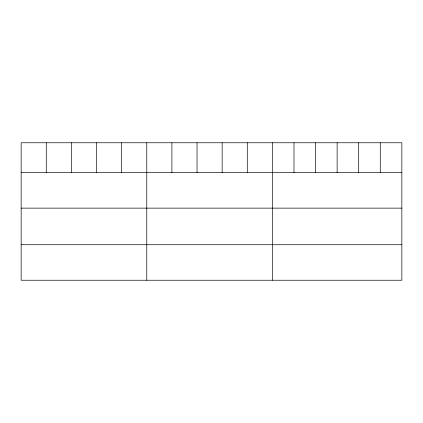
<?xml version="1.0" encoding="UTF-8"?>
<svg xmlns="http://www.w3.org/2000/svg" width="423" height="423" viewBox="0 0 423 423"><rect width="100%" height="100%" fill="white"/><g stroke="black" fill="none" stroke-linecap="round" stroke-linejoin="round"><path stroke-width="0.63" d="M401.85 172.621L401.85 280.238L21.15 280.238L21.15 142.763L401.85 142.763L401.85 172.621L21.15 172.621M21.15 208.137L401.85 208.137M21.15 244.727L401.85 244.727M380.277 142.763L380.277 172.621M358.704 142.763L358.704 172.621M337.131 142.763L337.131 172.621M315.558 142.763L315.558 172.621M293.985 142.763L293.985 172.621M272.412 142.763L272.412 280.238M247.286 142.763L247.286 172.621M222.16 142.763L222.16 172.621M197.033 142.763L197.033 172.621M171.907 142.763L171.907 172.621M146.781 142.763L146.781 280.238M121.655 142.763L121.655 172.621M96.529 142.763L96.529 172.621M71.402 142.763L71.402 172.621M46.276 142.763L46.276 172.621"/></g></svg>
